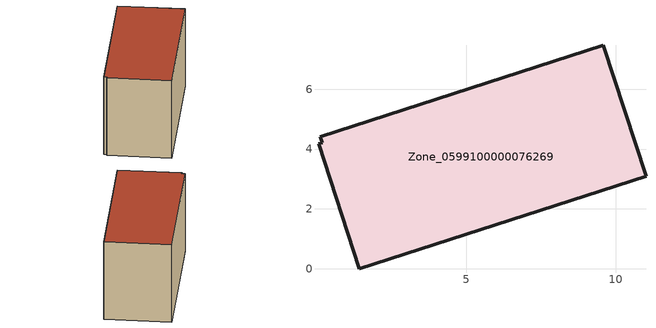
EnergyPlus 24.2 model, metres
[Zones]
Zone_0599100000076269
 floor ground (C_G): 0.07,4.17 0.18,4.21 0.12,4.42 9.58,7.47 11.01,3.09 1.43,0 z3.27
 wall outside (C_F): 11.01,3.09 9.58,7.47 0.12,4.42 0.18,4.21 0.07,4.17 1.43,0 11.01,3.09 z3.27:9.25
 roof outside (C_R): 0.18,4.21 0.07,4.17 1.43,0 11.01,3.09 9.58,7.47 0.12,4.42 z9.25
[BUILDING]
Pand.0599100000076269: North Axis=0; Terrain=City; Loads Convergence Tolerance Value=0.04; Temperature Convergence Tolerance Value=0.4; Solar Distribution=FullExterior; Maximum Number of Warmup Days=25; Minimum Number of Warmup Days=1
[Site:Location]
Rotterdam.The.Hague.AP_ZH_NLD Design_Conditions: Latitude=51.96; Longitude=4.45; Time Zone=1; Elevation=-4.5
[SITE:GROUNDTEMPERATURE:BUILDINGSURFACE]
18, 18, 18, 18, 18, 18, 18, 18, 18, 18, 18, 18
[MATERIAL] Thermal Absorptance=0.9; Solar Absorptance=0.7; Visible Absorptance=0.7
Name | Roughness | Thickness | Conductivity | Density | Specific Heat
G.TI.1946-1964 | MediumSmooth | 0.15 | 1 | 540 | 1210
F.TI.1946-1964 | Rough | 0.3 | 0.857143 | 1920 | 840
R.TI.1946-1964 | MediumRough | 0.2 | 0.277778 | 1500 | 1000
[CONSTRUCTION]
C_G: G.TI.1946-1964
C_F: F.TI.1946-1964
C_R: R.TI.1946-1964
[ZONE]
Zone_0599100000076269: Type=1; Multiplier=1; Ceiling Height=Autocalculate; Volume=Autocalculate; Floor Area=autocalculate; Part of Total Floor Area=Yes
[ZONEINFILTRATION:DESIGNFLOWRATE]
Infil_Zone_0599100000076269: Zone or ZoneList or Space or SpaceList=Zone_0599100000076269; Schedule=AlwaysOn; Design Flow Rate Calculation Method=Flow/Area; Flow Rate per Floor Area=0.003; Constant Term Coefficient=1; Temperature Term Coefficient=0; Velocity Term Coefficient=0; Velocity Squared Term Coefficient=0
[HVACTEMPLATE:ZONE:IDEALLOADSAIRSYSTEM]
Zone_0599100000076269: Maximum Heating Supply Air Temperature=50; Minimum Cooling Supply Air Temperature=13; Maximum Heating Supply Air Humidity Ratio=0.0156; Minimum Cooling Supply Air Humidity Ratio=0.0077; Heating Limit=NoLimit; Cooling Limit=NoLimit; Dehumidification Control Type=ConstantSensibleHeatRatio; Cooling Sensible Heat Ratio=0.7; Dehumidification Setpoint=60; Humidification Control Type=None; Humidification Setpoint=30; Outdoor Air Method=None; Outdoor Air Flow Rate per Person=0.00944; Outdoor Air Flow Rate per Zone Floor Area=0; Outdoor Air Flow Rate per Zone=0; Demand Controlled Ventilation Type=None; Outdoor Air Economizer Type=NoEconomizer; Heat Recovery Type=None; Sensible Heat Recovery Effectiveness=0.7; Latent Heat Recovery Effectiveness=0.65
[ZONECONTROL:THERMOSTAT]
ThermostatControl_Zone_0599100000076269: Zone or ZoneList=Zone_0599100000076269; Control Type Schedule=DualSetpointControlType; Control 1=Thermostat_Zone_0599100000076269; Temperature Difference Between Cutout And Setpoint=0
[THERMOSTATSETPOINT:DUALSETPOINT]
Thermostat_Zone_0599100000076269: Heating Setpoint Temperature Schedule=HeatingSetpoint_Zone_0599100000076269; Cooling Setpoint Temperature Schedule=CoolingSetpoint_Zone_0599100000076269
[SCHEDULE:COMPACT]
HeatingSetpoint_Zone_0599100000076269: Through: 12/31, For: AllDays, Until: 24:00, 21
CoolingSetpoint_Zone_0599100000076269: Through: 12/31, For: AllDays, Until: 24:00, 24
DualSetpointControlType: Through: 12/31, For: AllDays, Until: 24:00, 4
AlwaysOn: Through: 12/31, For: AllDays, Until: 24:00, 1
